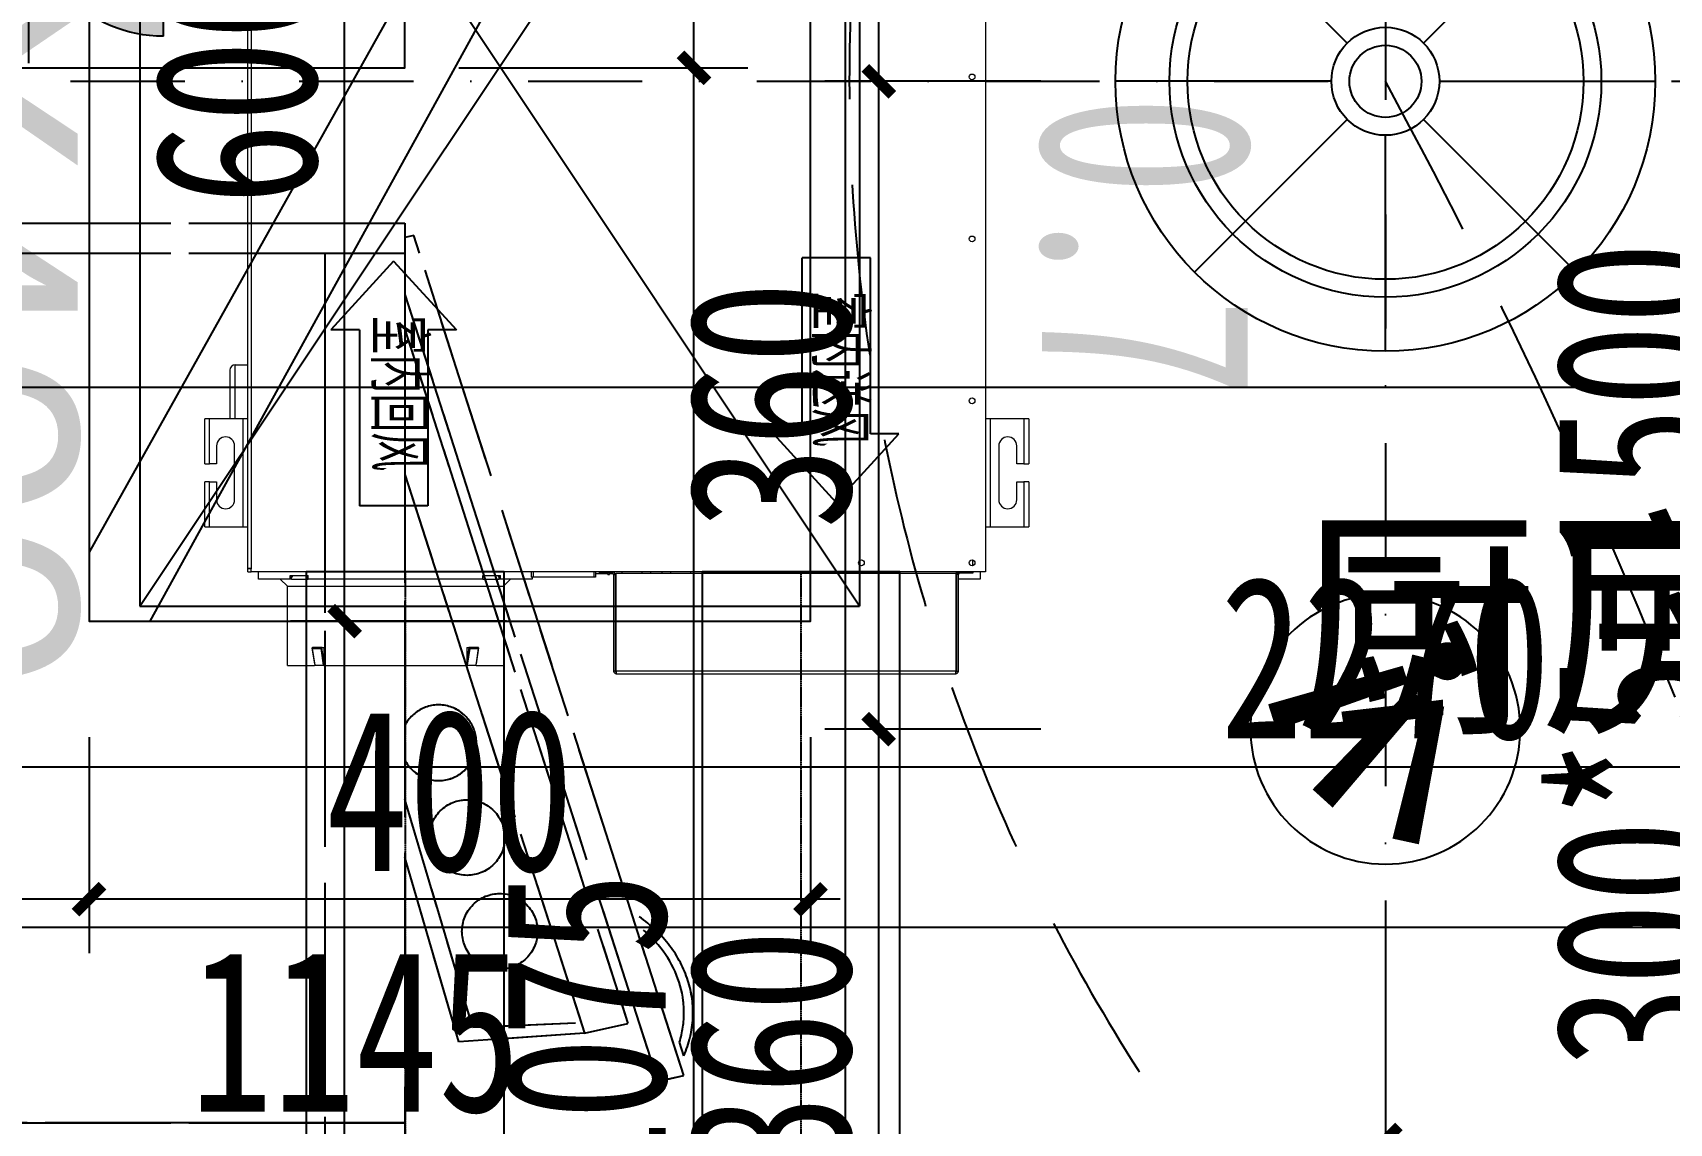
# Model space of a CAD drawing. Header units: millimetres. Extents: x -297 to 39764, y -29258 to 20315.
# Drawn here: x 11001 to 11910, y 12634 to 13240 of the extents above; entities that cross this region are included whole.
import ezdxf

# ---------------------------------------------------------------- set-up
doc = ezdxf.new("R2010")
doc.units = ezdxf.units.MM
for name, pattern in [('__DASH', [0.35, 0.25, -0.1]), ('_DASH', [0.6, 0.4, -0.2]), ('DASH', [0.35, 0.25, -0.1]), ('DASHDOT2', [12.7, 6.35, -3.175, 0, -3.175]), ('HIDDEN', [9.525, 6.35, -3.175]), ('T2-F-XF(Z)$0$CENTER2', [1.125, 0.75, -0.125, 0.125, -0.125])]:
    doc.linetypes.add(name, pattern=pattern)
doc.layers.get('Defpoints').update_dxf_attribs({"color": 250})
for name, color, linetype in [('.-P平面尺寸', 30, 'DASH'), ('.P-家具虚线层', 250, 'Continuous'), ('.p-灯具连线', 6, 'Continuous'), ('.PC-喷淋.烟感', 33, 'Continuous'), ('.PC-天花尺寸标注', 252, 'Continuous'), ('.PC-天花灯具', 203, 'Continuous'), ('.PC-灯具尺寸标注', 252, 'Continuous'), ('.PC-综合天花虚线层', 14, 'DASHDOT2'), ('.PF-固定家具', 85, 'Continuous'), ('.PF-地面轮廓细线', 75, 'Continuous'), ('.PF-活动家具', 141, 'Continuous'), ('.ZD-强电插座', 43, 'Continuous'), ('.ZT-空调.检修口', 52, 'Continuous'), ('0-JXK', 130, 'Continuous'), ('0-JXKBZ', 130, 'Continuous'), ('0-设备', 1, 'Continuous'), ('FF-TEXT', 2, 'Continuous'), ('T2-F-XF(Z)$0$M-AC-DUCT-CNTR', 252, 'T2-F-XF(Z)$0$CENTER2'), ('T2-F-XF(Z)$0$M-AC-DUCT-FLG', 40, 'Continuous'), ('T2-F-XF(Z)$0$M-AC-DUCT-RAD', 50, 'Continuous'), ('T2-F-XF(Z)$0$M-VT-DUCT-CNTR', 252, 'T2-F-XF(Z)$0$CENTER2'), ('T2-F-XF(Z)$0$M-VT-DUCT-FLG', 40, 'Continuous'), ('T2-F-XF(Z)$0$M-VT-DUCT-SAD', 90, 'Continuous'), ('Y-移动家具', 141, 'Continuous')]:
    doc.layers.add(name, color=color, linetype=linetype)
doc.styles.add('CHINESE', font='')
doc.styles.get("Standard").update_dxf_attribs({"font": 'arial.ttf'})
doc.styles.add('文字1', font='', dxfattribs={"width": 0.7})
doc.styles.add('文字标注', font='simhei.ttf')
doc.styles.add('文字样式', font='', dxfattribs={"width": 0.75})
doc.styles.get('CHINESE').set_extended_font_data('SimSun')
doc.styles.get('文字1').set_extended_font_data('SimSun')
doc.styles.get('文字样式').set_extended_font_data('SimSun')
doc.dimstyles.new('西安1-40（内部尺寸）', dxfattribs={"dimscale": 30, "dimtxt": 3, "dimasz": 0.5, "dimexe": 1, "dimexo": 1, "dimgap": 0.5, "dimtad": 1, "dimdec": 0, "dimrnd": 5, "dimtxsty": '文字样式', "dimblk": 'ARCHTICK', "dimcen": 1, "dimdle": 0.55, "dimclrd": 252, "dimclre": 252, "dimclrt": 30, "dimadec": 0, "dimazin": 0, "dimtfac": 1, "dimtdec": 0, "dimtix": 1, "dimtmove": 2, "dimatfit": 3, "dimfxl": 5, "dimfxlon": 1, "dimarcsym": 0})

# ---------------------------------------------------------------- blocks, each defined once
blk = doc.blocks.new('*U41')
at = {"layer": 'Y-移动家具', "color": 250, "linetype": '__DASH', "ltscale": 200}
for p, q in [((161612.96, 119317.48), (161620.48, 119315.06)), ((161625.5, 119262.28), (161630.89, 119286.42)), ((162016.51, 119162.43), (161630.89, 119286.42)), ((161625.5, 119262.28), (161620.7, 119192.37)), ((161936.02, 119162.43), (161625.5, 119262.28)), ((161631.12, 119257.3), (161628.62, 119200.15)), ((161628.62, 119200.15), (161755.49, 119162.43)), ((161620.7, 119192.37), (161723.34, 119162.43)), ((162059.05, 118562.43), (162059.05, 119162.43)), ((162059.05, 119118.02), (161189.05, 119118.02))]:
    blk.add_line(p, q, dxfattribs=at)
at = {"layer": 'Y-移动家具', "linetype": '__DASH', "ltscale": 200}
blk.add_lwpolyline([(162035.99, 119162.43), (161598.77, 119303.01), (161602, 119317.5), (162068.87, 119167.39), (162067.76, 119162.43)], dxfattribs=at)
for points in [[(161575.71, 119162.43), (161175.71, 119162.43), (161175.71, 118562.43), (161575.71, 118562.43)], [(162075.71, 118562.43), (162075.71, 119162.43), (161575.71, 119162.43), (161575.71, 118562.43)]]:
    blk.add_lwpolyline(points, close=True, dxfattribs=at)
at = {"layer": 'Y-移动家具', "color": 250, "linetype": '__DASH', "ltscale": 200, "extrusion": (0, 0, -1)}
for centre, major_axis, ratio, start_param, end_param in [((161636.88, 119239.15), (0, -83.43), 0.833333, 2.790356, 4.016428), ((161636.88, 119239.15), (0, -78.43), 0.833333, 2.887898, 3.918886), ((161786.92, 119181.21), (-21.02, 0.06), 1, -1.107636, 4.243807)]:
    blk.add_ellipse(centre, major_axis=major_axis, ratio=ratio, start_param=start_param, end_param=end_param, dxfattribs=at)
for centre in [(161682.1, 119215.2), (161734.25, 119197.02)]:
    blk.add_ellipse(centre, major_axis=(-14.86, 14.86), ratio=1, dxfattribs=at)
blk = doc.blocks.new('_ArchTick')
at = {"color": 0, "linetype": 'ByBlock', "const_width": 0.4}
blk.add_lwpolyline([(-0.5, -0.5), (0.5, 0.5)], dxfattribs=at)
blk = doc.blocks.new('*D102')
at = {"layer": '.-P平面尺寸', "color": 252, "linetype": 'ByBlock', "lineweight": -2, "transparency": 16777216}
for p, q in [((11368.16, 12126.01), (11368.16, 13236.51)), ((11237.51, 13220.01), (11398.16, 13220.01)), ((11218.16, 12142.51), (11398.16, 12142.51))]:
    blk.add_line(p, q, dxfattribs=at)
at = {"layer": 'Defpoints', "color": 0, "linetype": 'ByBlock', "transparency": 16777216}
for p in [(11207.51, 13220.01, 0), (11368.16, 13220.01), (10607.51, 12142.51, 0)]:
    blk.add_point(p, dxfattribs=at)
at = {"layer": '.-P平面尺寸', "color": 252, "linetype": 'ByBlock', "lineweight": -2, "transparency": 16777216, "xscale": 15, "yscale": 15, "zscale": 15}
for p, rotation in [((11368.16, 13220.01), 90), ((11368.16, 12142.51), 270)]:
    blk.add_blockref('_ArchTick', p, dxfattribs=dict(at, rotation=rotation))
at = {"layer": '.-P平面尺寸', "color": 30, "linetype": 'ByBlock', "transparency": 16777216, "insert": (11308.16, 12681.26), "char_height": 90, "attachment_point": 5, "rotation": 90, "style": '文字样式'}
blk.add_mtext('1075', dxfattribs=at)
blk = doc.blocks.new('*D103')
at = {"layer": '.-P平面尺寸', "color": 252, "linetype": 'ByBlock', "lineweight": -2, "transparency": 16777216}
for p, q in [((11368.16, 13203.51), (11368.16, 13676.51)), ((11237.51, 13660.01), (11398.16, 13660.01)), ((11237.51, 13220.01), (11398.16, 13220.01))]:
    blk.add_line(p, q, dxfattribs=at)
at = {"layer": 'Defpoints', "color": 0, "linetype": 'ByBlock', "transparency": 16777216}
for p in [(11207.51, 13660.01, 0), (11368.16, 13660.01), (11207.51, 13220.01, 0)]:
    blk.add_point(p, dxfattribs=at)
at = {"layer": '.-P平面尺寸', "color": 252, "linetype": 'ByBlock', "lineweight": -2, "transparency": 16777216, "xscale": 15, "yscale": 15, "zscale": 15}
for p, rotation in [((11368.16, 13660.01), 90), ((11368.16, 13220.01), 270)]:
    blk.add_blockref('_ArchTick', p, dxfattribs=dict(at, rotation=rotation))
at = {"layer": '.-P平面尺寸', "color": 30, "linetype": 'ByBlock', "transparency": 16777216, "insert": (11308.16, 13440.01), "char_height": 90, "attachment_point": 5, "rotation": 90, "style": '文字样式'}
blk.add_mtext('440', dxfattribs=at)
blk = doc.blocks.new('hyjyjjjjjjj')
at = {"layer": '.P-家具虚线层', "color": 250, "linetype": '_DASH', "ltscale": 200}
for p, q in [((31207.51, 13220.01, 0), (31207.51, 13660.01, 0)), ((30607.51, 13220.01, 0), (31207.51, 13220.01, 0)), ((30607.51, 13133.75, 0), (31207.51, 13133.75, 0)), ((31207.51, 13133.75, 0), (31207.51, 12633.75, 0)), ((31212.46, 13126.9, 0), (31207.51, 13125.79, 0)), ((31362.58, 12660.04, 0), (31212.46, 13126.9, 0)), ((30607.51, 13117.08, 0), (31207.51, 13117.08, 0)), ((31163.1, 13117.08, 0), (31163.1, 12247.08, 0)), ((31207.51, 13094.02, 0), (31348.09, 12656.8, 0)), ((31207.51, 13074.55, 0), (31331.5, 12688.92, 0)), ((31207.51, 12994.06, 0), (31307.35, 12683.53, 0)), ((31245.23, 12686.65, 0), (31207.51, 12813.52, 0)), ((31237.44, 12678.73, 0), (31207.51, 12781.37, 0)), ((31302.38, 12689.16, 0), (31245.23, 12686.65, 0)), ((31307.35, 12683.53, 0), (31331.5, 12688.92, 0)), ((31307.35, 12683.53, 0), (31237.44, 12678.73, 0)), ((31362.56, 12671, 0), (31360.14, 12678.52, 0)), ((31348.09, 12656.8, 0), (31362.58, 12660.04, 0)), ((31207.51, 12633.75, 0), (30607.51, 12633.75, 0)), ((30607.51, 12633.75, 0), (31207.51, 12633.75, 0)), ((31207.51, 12633.75, 0), (31207.51, 12233.75, 0))]:
    blk.add_line(p, q, dxfattribs=at)
for centre, major_axis, ratio, start_param, end_param in [((31226.28, 12844.95, 0), (0.06, -21.02), 1, -1.107636, 4.243807), ((31284.22, 12694.92, 0), (-83.43, 0), 0.833333, 2.790356, 4.016428), ((31284.22, 12694.92, 0), (-78.43, 0), 0.833333, 2.887898, 3.918886)]:
    blk.add_ellipse(centre, major_axis=major_axis, ratio=ratio, start_param=start_param, end_param=end_param, dxfattribs=at)
for centre in [(31242.09, 12792.28, 0), (31260.28, 12740.14, 0)]:
    blk.add_ellipse(centre, major_axis=(14.86, -14.86), ratio=1, dxfattribs=at)
blk = doc.blocks.new('小吊灯')
at = {"layer": '.PC-天花灯具', "color": 250, "ltscale": 100}
for p, q in [((0, 200), (0, 40)), ((-141.4, 141.4), (-28.3, 28.3)), ((141.4, 141.4), (28.3, 28.3)), ((-40, 0), (-200, 0)), ((40, 0), (200, 0)), ((-141.4, -141.4), (-28.3, -28.3)), ((141.4, -141.4), (28.3, -28.3)), ((0, -200), (0, -40))]:
    blk.add_line(p, q, dxfattribs=at)
at = {"layer": '.PC-天花灯具', "ltscale": 100}
for radius in [200, 146.7]:
    blk.add_circle((0, 0), radius, dxfattribs=at)
at = {"layer": '.PC-天花灯具', "color": 250, "ltscale": 100}
for radius in [160, 40]:
    blk.add_circle((0, 0), radius, dxfattribs=at)
at = {"layer": '.PC-天花灯具'}
blk.add_circle((0, 0), 26.7, dxfattribs=at)
blk = doc.blocks.new('*D254')
at = {"layer": '.ZT-空调.检修口', "color": 252, "linetype": 'ByBlock', "lineweight": -2, "transparency": 16777216}
for p, q in [((11031.98, 12848.01), (11031.98, 12728.01)), ((11432.98, 12848.01), (11432.98, 12728.01)), ((11449.48, 12758.01), (11015.48, 12758.01))]:
    blk.add_line(p, q, dxfattribs=at)
at = {"layer": 'Defpoints', "color": 0, "linetype": 'ByBlock', "transparency": 16777216}
for p in [(11031.98, 12912.51), (11432.98, 12912.51), (11031.98, 12758.01)]:
    blk.add_point(p, dxfattribs=at)
at = {"layer": '.ZT-空调.检修口', "color": 252, "linetype": 'ByBlock', "lineweight": -2, "transparency": 16777216, "xscale": 15, "yscale": 15, "zscale": 15, "rotation": 180}
blk.add_blockref('_ArchTick', (11031.98, 12758.01), dxfattribs=at)
at = {"layer": '.ZT-空调.检修口', "color": 252, "linetype": 'ByBlock', "lineweight": -2, "transparency": 16777216, "xscale": 15, "yscale": 15, "zscale": 15}
blk.add_blockref('_ArchTick', (11432.98, 12758.01), dxfattribs=at)
at = {"layer": '.ZT-空调.检修口', "color": 30, "linetype": 'ByBlock', "transparency": 16777216, "insert": (11232.48, 12818.01), "char_height": 90, "attachment_point": 5, "style": '文字样式'}
blk.add_mtext('400', dxfattribs=at)
blk = doc.blocks.new('*D255')
at = {"layer": '.ZT-空调.检修口', "color": 252, "linetype": 'ByBlock', "lineweight": -2, "transparency": 16777216}
for p, q in [((11174.02, 12126.01), (11174.02, 12929.01)), ((11264.02, 12912.51), (11144.02, 12912.51)), ((11264.02, 12142.51), (11144.02, 12142.51))]:
    blk.add_line(p, q, dxfattribs=at)
at = {"layer": 'Defpoints', "color": 0, "linetype": 'ByBlock', "transparency": 16777216}
for p in [(11174.02, 12912.51), (11332.92, 12912.51, 0), (12877.45, 12142.51, 0)]:
    blk.add_point(p, dxfattribs=at)
at = {"layer": '.ZT-空调.检修口', "color": 252, "linetype": 'ByBlock', "lineweight": -2, "transparency": 16777216, "xscale": 15, "yscale": 15, "zscale": 15}
for p, rotation in [((11174.02, 12912.51), 90), ((11174.02, 12142.51), 270)]:
    blk.add_blockref('_ArchTick', p, dxfattribs=dict(at, rotation=rotation))
at = {"layer": '.ZT-空调.检修口', "color": 30, "linetype": 'ByBlock', "transparency": 16777216, "insert": (11114.02, 12527.51), "char_height": 90, "attachment_point": 5, "rotation": 90, "style": '文字样式'}
blk.add_mtext('770', dxfattribs=at)
blk = doc.blocks.new('*D253')
at = {"layer": '.ZT-空调.检修口', "color": 252, "linetype": 'ByBlock', "lineweight": -2, "transparency": 16777216}
for p, q in [((11174.02, 12896.01), (11174.02, 13529.01)), ((11264.02, 13512.51), (11144.02, 13512.51)), ((11264.02, 12912.51), (11144.02, 12912.51))]:
    blk.add_line(p, q, dxfattribs=at)
at = {"layer": 'Defpoints', "color": 0, "linetype": 'ByBlock', "transparency": 16777216}
for p in [(11174.02, 13512.51), (11332.92, 13512.51), (11332.92, 12912.51)]:
    blk.add_point(p, dxfattribs=at)
at = {"layer": '.ZT-空调.检修口', "color": 252, "linetype": 'ByBlock', "lineweight": -2, "transparency": 16777216, "xscale": 15, "yscale": 15, "zscale": 15}
for p, rotation in [((11174.02, 13512.51), 90), ((11174.02, 12912.51), 270)]:
    blk.add_blockref('_ArchTick', p, dxfattribs=dict(at, rotation=rotation))
at = {"layer": '.ZT-空调.检修口', "color": 30, "linetype": 'ByBlock', "transparency": 16777216, "insert": (11114.02, 13212.51), "char_height": 90, "attachment_point": 5, "rotation": 90, "style": '文字样式'}
blk.add_mtext('600', dxfattribs=at)
blk = doc.blocks.new('气体控测器')
at = {"layer": '.PC-喷淋.烟感'}
blk.add_circle((0, 0), 125, dxfattribs=at)
at = {"layer": '.PC-喷淋.烟感', "style": '文字样式', "width": 1.1}
for rotation, p in [(342.2273, (-131.4, -49.5)), (312.2273, (-117.1, -15.3)), (282.2273, (-89.8, 8.3))]:
    blk.add_text('!', height=180, rotation=rotation, dxfattribs=at).set_placement(p)
blk = doc.blocks.new('*D479')
at = {"layer": '.PC-灯具尺寸标注', "color": 252, "linetype": 'ByBlock', "lineweight": -2, "transparency": 16777216}
for p, q in [((10607.51, 12714.25), (10607.51, 12594.25)), ((11752.51, 12714.25), (11752.51, 12594.25)), ((10591.01, 12624.25), (11769.01, 12624.25))]:
    blk.add_line(p, q, dxfattribs=at)
at = {"layer": 'Defpoints', "color": 0, "linetype": 'ByBlock', "transparency": 16777216}
for p in [(10607.51, 13220.01, 0), (11752.51, 13212.51, 0), (11752.51, 12624.25)]:
    blk.add_point(p, dxfattribs=at)
at = {"layer": '.PC-灯具尺寸标注', "color": 252, "linetype": 'ByBlock', "lineweight": -2, "transparency": 16777216, "xscale": 15, "yscale": 15, "zscale": 15, "rotation": 180}
blk.add_blockref('_ArchTick', (10607.51, 12624.25), dxfattribs=at)
at = {"layer": '.PC-灯具尺寸标注', "color": 252, "linetype": 'ByBlock', "lineweight": -2, "transparency": 16777216, "xscale": 15, "yscale": 15, "zscale": 15}
blk.add_blockref('_ArchTick', (11752.51, 12624.25), dxfattribs=at)
at = {"layer": '.PC-灯具尺寸标注', "color": 30, "linetype": 'ByBlock', "transparency": 16777216, "insert": (11180.01, 12684.25), "char_height": 90, "attachment_point": 5, "style": '文字样式'}
blk.add_mtext('1145', dxfattribs=at)
blk = doc.blocks.new('*D487')
at = {"layer": '.PC-灯具尺寸标注', "color": 252, "linetype": 'ByBlock', "lineweight": -2, "transparency": 16777216}
for p, q in [((11470.91, 12476.01), (11470.91, 12869.01)), ((11560.91, 12852.51), (11440.91, 12852.51)), ((11560.91, 12492.51), (11440.91, 12492.51))]:
    blk.add_line(p, q, dxfattribs=at)
at = {"layer": 'Defpoints', "color": 0, "linetype": 'ByBlock', "transparency": 16777216}
for p in [(11470.91, 12852.51), (11752.51, 12852.51, 0), (11752.51, 12492.51, 0)]:
    blk.add_point(p, dxfattribs=at)
at = {"layer": '.PC-灯具尺寸标注', "color": 252, "linetype": 'ByBlock', "lineweight": -2, "transparency": 16777216, "xscale": 15, "yscale": 15, "zscale": 15}
for p, rotation in [((11470.91, 12852.51), 90), ((11470.91, 12492.51), 270)]:
    blk.add_blockref('_ArchTick', p, dxfattribs=dict(at, rotation=rotation))
at = {"layer": '.PC-灯具尺寸标注', "color": 30, "linetype": 'ByBlock', "transparency": 16777216, "insert": (11410.91, 12672.51), "char_height": 90, "attachment_point": 5, "rotation": 90, "style": '文字样式'}
blk.add_mtext('360', dxfattribs=at)
blk = doc.blocks.new('*D488')
at = {"layer": '.PC-灯具尺寸标注', "color": 252, "linetype": 'ByBlock', "lineweight": -2, "transparency": 16777216}
for p, q in [((11470.91, 13196.01), (11470.91, 13589.01)), ((11560.91, 13572.51), (11440.91, 13572.51)), ((11560.91, 13212.51), (11440.91, 13212.51))]:
    blk.add_line(p, q, dxfattribs=at)
at = {"layer": 'Defpoints', "color": 0, "linetype": 'ByBlock', "transparency": 16777216}
for p in [(11470.91, 13572.51), (11752.51, 13572.51, 0), (11752.51, 13212.51, 0)]:
    blk.add_point(p, dxfattribs=at)
at = {"layer": '.PC-灯具尺寸标注', "color": 252, "linetype": 'ByBlock', "lineweight": -2, "transparency": 16777216, "xscale": 15, "yscale": 15, "zscale": 15}
for p, rotation in [((11470.91, 13572.51), 90), ((11470.91, 13212.51), 270)]:
    blk.add_blockref('_ArchTick', p, dxfattribs=dict(at, rotation=rotation))
at = {"layer": '.PC-灯具尺寸标注', "color": 30, "linetype": 'ByBlock', "transparency": 16777216, "insert": (11410.91, 13392.51), "char_height": 90, "attachment_point": 5, "rotation": 90, "style": '文字样式'}
blk.add_mtext('360', dxfattribs=at)
blk = doc.blocks.new('集分水插座')
at = {"linetype": 'ByBlock'}
h = blk.add_hatch(color=256, dxfattribs=at)
h.dxf.hatch_style = 1
h.paths.add_polyline_path([(245180.427, 64378.093), (245178.927, 64378.093, 0.414214), (245180.427, 64376.593)])
h.paths.add_polyline_path([(245180.427, 64376.593, 0.414214), (245181.927, 64378.093), (245180.427, 64378.093)])
blk.add_line((245178.927, 64378.093), (245181.927, 64378.093), dxfattribs=at)
for p, q in [((245180.427, 64378.093), (245180.427, 64374.793)), ((245182.227, 64376.593), (245178.627, 64376.593))]:
    blk.add_line(p, q)
blk.add_arc((245180.427, 64378.093), 1.5, 180, 0, dxfattribs=at)
at = {"style": '文字样式', "width": 0.75}
blk.add_attdef('FP', (245180.932, 64374.613), '', height=1.8, dxfattribs=at)
blk = doc.blocks.new('*D1094')
at = {"layer": '.PC-天花尺寸标注', "color": 252, "linetype": 'ByBlock', "lineweight": -2, "transparency": 16777216}
for p, q in [((10617.51, 12741.61), (10617.51, 12861.61)), ((12887.51, 12741.61), (12887.51, 12861.61)), ((10601.01, 12831.61), (12904.01, 12831.61))]:
    blk.add_line(p, q, dxfattribs=at)
at = {"layer": 'Defpoints', "color": 0, "linetype": 'ByBlock', "transparency": 16777216}
for p in [(12887.51, 12831.61), (12887.51, 12670.01, 0), (10617.51, 12633.75, 0)]:
    blk.add_point(p, dxfattribs=at)
at = {"layer": '.PC-天花尺寸标注', "color": 252, "linetype": 'ByBlock', "lineweight": -2, "transparency": 16777216, "xscale": 15, "yscale": 15, "zscale": 15, "rotation": 180}
blk.add_blockref('_ArchTick', (10617.51, 12831.61), dxfattribs=at)
at = {"layer": '.PC-天花尺寸标注', "color": 252, "linetype": 'ByBlock', "lineweight": -2, "transparency": 16777216, "xscale": 15, "yscale": 15, "zscale": 15}
blk.add_blockref('_ArchTick', (12887.51, 12831.61), dxfattribs=at)
at = {"layer": '.PC-天花尺寸标注', "color": 30, "linetype": 'ByBlock', "transparency": 16777216, "insert": (11752.51, 12891.61), "char_height": 90, "attachment_point": 5, "style": '文字样式'}
blk.add_mtext('2270', dxfattribs=at)
blk = doc.blocks.new('*D1135')
at = {"layer": '.-P平面尺寸', "color": 252, "linetype": 'ByBlock', "lineweight": -2, "transparency": 16777216}
for p, q in [((11207.51, 391.94), (11207.51, 211.94)), ((10607.51, 91.94), (10607.51, 271.94)), ((11224.01, 241.94), (10591.01, 241.94))]:
    blk.add_line(p, q, dxfattribs=at)
at = {"layer": 'Defpoints', "color": 0, "linetype": 'ByBlock', "transparency": 16777216}
for p in [(11207.51, 13220.01, 0), (10607.51, 241.94), (10607.51, 0, 0)]:
    blk.add_point(p, dxfattribs=at)
at = {"layer": '.-P平面尺寸', "color": 252, "linetype": 'ByBlock', "lineweight": -2, "transparency": 16777216, "xscale": 15, "yscale": 15, "zscale": 15, "rotation": 180}
blk.add_blockref('_ArchTick', (10607.51, 241.94), dxfattribs=at)
at = {"layer": '.-P平面尺寸', "color": 252, "linetype": 'ByBlock', "lineweight": -2, "transparency": 16777216, "xscale": 15, "yscale": 15, "zscale": 15}
blk.add_blockref('_ArchTick', (11207.51, 241.94), dxfattribs=at)
at = {"layer": '.-P平面尺寸', "color": 30, "linetype": 'ByBlock', "transparency": 16777216, "insert": (10907.51, 301.94), "char_height": 90, "attachment_point": 5, "style": '文字样式'}
blk.add_mtext('600', dxfattribs=at)
blk = doc.blocks.new('*D1153')
at = {"layer": '.PC-灯具尺寸标注', "color": 252, "linetype": 'ByBlock', "lineweight": -2, "transparency": 16777216}
for p, q in [((11470.91, 12836.01), (11470.91, 13229.01)), ((11560.91, 13212.51), (11440.91, 13212.51)), ((11560.91, 12852.51), (11440.91, 12852.51))]:
    blk.add_line(p, q, dxfattribs=at)
at = {"layer": 'Defpoints', "color": 0, "linetype": 'ByBlock', "transparency": 16777216}
for p in [(11470.91, 13212.51), (11752.51, 13212.51, 0), (11752.51, 12852.51, 0)]:
    blk.add_point(p, dxfattribs=at)
at = {"layer": '.PC-灯具尺寸标注', "color": 252, "linetype": 'ByBlock', "lineweight": -2, "transparency": 16777216, "xscale": 15, "yscale": 15, "zscale": 15}
for p, rotation in [((11470.91, 13212.51), 90), ((11470.91, 12852.51), 270)]:
    blk.add_blockref('_ArchTick', p, dxfattribs=dict(at, rotation=rotation))
at = {"layer": '.PC-灯具尺寸标注', "color": 30, "linetype": 'ByBlock', "transparency": 16777216, "insert": (11410.91, 13032.51), "char_height": 90, "attachment_point": 5, "rotation": 90, "style": '文字样式'}
blk.add_mtext('360', dxfattribs=at)
blk = doc.blocks.new('*D1195')
at = {"layer": '.ZT-空调.检修口', "color": 252, "linetype": 'ByBlock', "lineweight": -2, "transparency": 16777216}
for p, q in [((10607.5, 12848.01), (10607.5, 12728.01)), ((11031.98, 12848.01), (11031.98, 12728.01)), ((11048.48, 12758.01), (10591, 12758.01))]:
    blk.add_line(p, q, dxfattribs=at)
at = {"layer": 'Defpoints', "color": 0, "linetype": 'ByBlock', "transparency": 16777216}
for p in [(11031.98, 12912.51, 0), (10607.5, 12898.17, 0), (10607.5, 12758.01)]:
    blk.add_point(p, dxfattribs=at)
at = {"layer": '.ZT-空调.检修口', "color": 252, "linetype": 'ByBlock', "lineweight": -2, "transparency": 16777216, "xscale": 15, "yscale": 15, "zscale": 15, "rotation": 180}
blk.add_blockref('_ArchTick', (10607.5, 12758.01), dxfattribs=at)
at = {"layer": '.ZT-空调.检修口', "color": 252, "linetype": 'ByBlock', "lineweight": -2, "transparency": 16777216, "xscale": 15, "yscale": 15, "zscale": 15}
blk.add_blockref('_ArchTick', (11031.98, 12758.01), dxfattribs=at)
at = {"layer": '.ZT-空调.检修口', "color": 30, "linetype": 'ByBlock', "transparency": 16777216, "insert": (10819.74, 12818.01), "char_height": 90, "attachment_point": 5, "style": '文字样式'}
blk.add_mtext('425', dxfattribs=at)
blk = doc.blocks.new('海龍07318580')
at = {"layer": '.ZT-空调.检修口', "color": 250}
for p, q in [((-75.54, -113.21, 0), (-131.46, -79.93, 0)), ((-110, -171.09, 0), (-75.54, -113.21, 0)), ((-110, -171.09, 0), (-140.2, -138.23, 0)), ((-20.04, -166.54, 0), (201, -561.57, 0)), ((-46.4, -212.34, 0), (167.26, -600, 0))]:
    blk.add_line(p, q, dxfattribs=at)
at = {"layer": '.ZT-空调.检修口', "elevation": 0}
blk.add_lwpolyline([(-200, 0), (201, 0), (201, -600), (-200, -600)], close=True, dxfattribs=at)
at = {"layer": '.ZT-空调.检修口', "color": 250}
for centre, radius, start, end in [((2.51, -143.98, 0), 31.89, 173.30127, 225), ((-63.99, -229.93, 0), 24.88, 45, 116.06552)]:
    blk.add_arc(centre, radius, start, end, dxfattribs=at)
for centre, major_axis, ratio, start_param, end_param in [((-97.82, -139.61, 0), (39.3, 64.96), 0.876846, -1.092021, 1.11154), ((-79.95, -143.86, 0), (48.05, 58.13), 0.743482, 2.039276, 4.057717)]:
    blk.add_ellipse(centre, major_axis=major_axis, ratio=ratio, start_param=start_param, end_param=end_param, dxfattribs=at)
blk = doc.blocks.new('*D1503')
at = {"layer": '.PF-地面轮廓细线', "color": 252, "linetype": 'ByBlock', "lineweight": -2, "transparency": 16777216}
for p, q in [((11952.52, 12126.01), (11952.52, 13661.51)), ((12027.52, 13645.01), (11922.52, 13645.01)), ((12027.52, 12142.51), (11922.52, 12142.51))]:
    blk.add_line(p, q, dxfattribs=at)
at = {"layer": 'Defpoints', "color": 0, "linetype": 'ByBlock', "transparency": 16777216}
for p in [(11952.52, 13645.01), (12132.51, 13645.01), (12132.51, 12142.51)]:
    blk.add_point(p, dxfattribs=at)
at = {"layer": '.PF-地面轮廓细线', "color": 252, "linetype": 'ByBlock', "lineweight": -2, "transparency": 16777216, "xscale": 15, "yscale": 15, "zscale": 15}
for p, rotation in [((11952.52, 13645.01), 90), ((11952.52, 12142.51), 270)]:
    blk.add_blockref('_ArchTick', p, dxfattribs=dict(at, rotation=rotation))
at = {"layer": '.PF-地面轮廓细线', "color": 30, "linetype": 'ByBlock', "transparency": 16777216, "insert": (11892.52, 12893.76), "char_height": 90, "attachment_point": 5, "rotation": 90, "style": '文字样式'}
blk.add_mtext('300*5=1500', dxfattribs=at)
blk = doc.blocks.new('海龍01290000')
at = {"layer": '0-JXK', "color": 250}
for p, q in [((-2271.4, -2317.63, 0), (-2271.4, -2917.63, 0)), ((-2271.4, -2917.63, 0), (-1871.4, -2317.63, 0)), ((-1871.4, -2917.63, 0), (-2271.4, -2317.63, 0)), ((-1871.4, -2317.63, 0), (-1871.4, -2917.63, 0)), ((-2271.4, -2917.63, 0), (-1871.4, -2917.63, 0))]:
    blk.add_line(p, q, dxfattribs=at)
at = {"layer": '0-设备', "color": 250, "linetype": 'Continuous', "lineweight": 15}
for p, q in [((-1801.4, -2317.63, 0), (-1801.4, -2898.63, 0)), ((-2211.4, -2896.72, 0), (-2211.4, -2319.53, 0)), ((-2209.46, -2896.69, 0), (-2209.46, -2319.56, 0)), ((-2221.4, -2786.61, 0), (-2221.4, -2813.63, 0)), ((-2218.4, -2813.63, 0), (-2218.4, -2783.61, 0)), ((-2218.4, -2783.61, 0), (-2211.4, -2783.61, 0)), ((-2232.66, -2813.63, 0), (-2235.4, -2813.63, 0)), ((-2235.4, -2838.63, 0), (-2235.4, -2813.63, 0)), ((-2211.4, -2813.63, 0), (-2232.66, -2813.63, 0)), ((-2232.66, -2838.63, 0), (-2232.66, -2813.63, 0)), ((-2214.14, -2813.63, 0), (-2214.14, -2873.63, 0)), ((-1798.66, -2813.63, 0), (-1801.4, -2813.63, 0)), ((-1798.66, -2873.63, 0), (-1798.66, -2813.63, 0)), ((-1780.14, -2813.63, 0), (-1798.66, -2813.63, 0)), ((-1780.14, -2813.63, 0), (-1780.14, -2838.63, 0)), ((-1777.4, -2813.63, 0), (-1780.14, -2813.63, 0)), ((-1777.4, -2813.63, 0), (-1777.4, -2838.63, 0)), ((-2228.77, -2828.63, 0), (-2228.77, -2838.63, 0)), ((-2218.77, -2858.63, 0), (-2218.77, -2828.63, 0)), ((-1794.03, -2828.63, 0), (-1794.03, -2858.63, 0)), ((-1784.03, -2838.63, 0), (-1784.03, -2828.63, 0)), ((-2235.4, -2838.63, 0), (-2232.66, -2838.63, 0)), ((-2228.77, -2838.63, 0), (-2232.66, -2838.63, 0)), ((-1780.14, -2838.63, 0), (-1784.03, -2838.63, 0)), ((-1780.14, -2838.63, 0), (-1777.4, -2838.63, 0)), ((-2235.4, -2873.63, 0), (-2235.4, -2848.63, 0)), ((-2232.66, -2848.63, 0), (-2235.4, -2848.63, 0)), ((-2232.66, -2873.63, 0), (-2232.66, -2848.63, 0)), ((-2232.66, -2848.63, 0), (-2228.77, -2848.63, 0)), ((-2228.77, -2848.63, 0), (-2228.77, -2858.63, 0)), ((-1784.03, -2848.63, 0), (-1780.14, -2848.63, 0)), ((-1784.03, -2858.63, 0), (-1784.03, -2848.63, 0)), ((-1780.14, -2848.63, 0), (-1780.14, -2873.63, 0)), ((-1777.4, -2848.63, 0), (-1780.14, -2848.63, 0)), ((-1777.4, -2848.63, 0), (-1777.4, -2873.63, 0)), ((-2235.4, -2873.63, 0), (-2232.66, -2873.63, 0)), ((-2232.66, -2873.63, 0), (-2214.14, -2873.63, 0)), ((-2214.14, -2873.63, 0), (-2211.4, -2873.63, 0)), ((-1801.4, -2873.63, 0), (-1798.66, -2873.63, 0)), ((-1798.66, -2873.63, 0), (-1780.14, -2873.63, 0)), ((-1780.14, -2873.63, 0), (-1777.4, -2873.63, 0)), ((-1808.4, -2895.15, 0), (-1808.4, -2892.11, 0)), ((-2211.4, -2896.72, 0), (-2210.2, -2896.72, 0)), ((-2211.4, -2898.63, 0), (-2211.4, -2896.72, 0)), ((-2211.4, -2898.63, 0), (-2209.66, -2898.63, 0)), ((-2209.66, -2898.63, 0), (-2209.66, -2896.7, 0)), ((-2209.66, -2898.63, 0), (-2209.49, -2898.63, 0)), ((-2209.49, -2898.63, 0), (-2209.49, -2897.43, 0)), ((-1923.31, -2898.63, 0), (-2209.49, -2898.63, 0)), ((-2205.4, -2902.63, 0), (-2205.4, -2898.63, 0)), ((-2187.86, -2902.63, 0), (-2187.86, -2900.63, 0)), ((-2187.86, -2900.63, 0), (-2177.96, -2900.63, 0)), ((-2187.15, -2902.63, 0), (-2187.15, -2900.63, 0)), ((-2186.52, -2901.13, 0), (-2187.15, -2901.13, 0)), ((-2186.52, -2900.63, 0), (-2186.52, -2901.13, 0)), ((-2177.96, -2902.63, 0), (-2177.96, -2900.63, 0)), ((-2080.84, -2902.63, 0), (-2080.84, -2900.63, 0)), ((-2080.84, -2900.63, 0), (-2070.94, -2900.63, 0)), ((-2072.28, -2901.13, 0), (-2072.28, -2900.63, 0)), ((-2071.65, -2901.13, 0), (-2072.28, -2901.13, 0)), ((-2071.65, -2902.63, 0), (-2071.65, -2900.63, 0)), ((-2070.94, -2902.63, 0), (-2070.94, -2900.63, 0)), ((-2053.91, -2898.63, 0), (-2053.91, -2901.63, 0)), ((-2052.91, -2898.63, 0), (-2052.91, -2901.63, 0)), ((-2019.11, -2898.63, 0), (-2019.11, -2901.63, 0)), ((-2018.11, -2898.63, 0), (-2018.11, -2901.63, 0)), ((-2018.11, -2899.63, 0), (-2011.41, -2899.63, 0)), ((-2016.1, -2898.63, 0), (-2016.1, -2899.43, 0)), ((-2008.7, -2899.43, 0), (-2016.1, -2899.43, 0)), ((-2011.41, -2900.13, 0), (-2011.41, -2899.63, 0)), ((-2011.41, -2900.13, 0), (-2010.41, -2900.13, 0)), ((-2010.41, -2900.13, 0), (-2010.41, -2899.63, 0)), ((-2010.41, -2899.63, 0), (-2008.25, -2899.63, 0)), ((-2008.7, -2899.43, 0), (-2008.7, -2898.63, 0)), ((-2008.1, -2900.03, 0), (-2007.3, -2900.03, 0)), ((-2008.1, -2900.03, 0), (-2008.1, -2953.83, 0)), ((-2007.36, -2899.63, 0), (-2006.7, -2899.63, 0)), ((-2007.3, -2900.03, 0), (-2007.3, -2953.83, 0)), ((-2006.7, -2899.43, 0), (-1817.9, -2899.43, 0)), ((-2006.7, -2953.83, 0), (-2006.7, -2899.43, 0)), ((-2003.4, -2899.43, 0), (-2003.4, -2898.63, 0)), ((-1992.4, -2898.63, 0), (-1992.4, -2899.43, 0)), ((-1987.4, -2899.43, 0), (-1987.4, -2898.63, 0)), ((-1981.4, -2898.63, 0), (-1981.4, -2899.43, 0)), ((-1976.4, -2899.43, 0), (-1976.4, -2898.63, 0)), ((-1965.4, -2898.63, 0), (-1965.4, -2899.43, 0)), ((-1956.4, -2899.43, 0), (-1956.4, -2898.63, 0)), ((-1801.4, -2898.63, 0), (-1923.31, -2898.63, 0)), ((-1817.9, -2899.43, 0), (-1817.9, -2953.83, 0)), ((-1817.3, -2899.43, 0), (-1817.9, -2899.43, 0)), ((-1817.3, -2900.03, 0), (-1817.3, -2899.43, 0)), ((-1817.3, -2953.83, 0), (-1817.3, -2900.03, 0)), ((-1816.5, -2900.03, 0), (-1817.3, -2900.03, 0)), ((-1816.5, -2953.83, 0), (-1816.5, -2900.03, 0)), ((-1815.9, -2899.43, 0), (-1815.9, -2898.63, 0)), ((-1808.5, -2899.43, 0), (-1815.9, -2899.43, 0)), ((-1808.5, -2898.63, 0), (-1808.5, -2899.43, 0)), ((-1804.4, -2898.63, 0), (-1804.4, -2902.63, 0)), ((-2187.86, -2902.63, 0), (-2205.4, -2902.63, 0)), ((-2189.4, -2906.63, 0), (-2193.4, -2902.63, 0)), ((-2189.4, -2950.63, 0), (-2189.4, -2906.63, 0)), ((-2189.4, -2906.63, 0), (-2129.4, -2906.63, 0)), ((-2187.15, -2902.63, 0), (-2187.86, -2902.63, 0)), ((-2187.15, -2901.63, 0), (-2187.02, -2901.63, 0)), ((-2187.15, -2902.63, 0), (-2177.96, -2902.63, 0)), ((-2080.84, -2902.63, 0), (-2177.96, -2902.63, 0)), ((-2129.4, -2906.63, 0), (-2069.4, -2906.63, 0)), ((-2080.84, -2902.63, 0), (-2071.65, -2902.63, 0)), ((-2071.78, -2901.63, 0), (-2071.65, -2901.63, 0)), ((-2070.94, -2902.63, 0), (-2071.65, -2902.63, 0)), ((-2053.4, -2902.63, 0), (-2070.94, -2902.63, 0)), ((-2065.4, -2902.63, 0), (-2069.4, -2906.63, 0)), ((-2069.4, -2906.63, 0), (-2069.4, -2950.63, 0)), ((-2052.91, -2901.63, 0), (-2053.91, -2901.63, 0)), ((-2053.4, -2901.63, 0), (-2053.4, -2902.63, 0)), ((-2019.11, -2901.63, 0), (-2052.91, -2901.63, 0)), ((-2018.11, -2901.63, 0), (-2019.11, -2901.63, 0)), ((-1816.4, -2902.63, 0), (-1816.5, -2902.73, 0)), ((-1804.4, -2902.63, 0), (-1816.5, -2902.63, 0)), ((-2174.26, -2949.89, 0), (-2175.61, -2940.86, 0)), ((-2170.19, -2940.63, 0), (-2175.42, -2940.63, 0)), ((-2175.41, -2941.23, 0), (-2170.89, -2941.23, 0)), ((-2174.02, -2950.49, 0), (-2175.41, -2941.23, 0)), ((-2170.89, -2941.23, 0), (-2169.51, -2950.49, 0)), ((-2169.13, -2948.21, 0), (-2170.27, -2940.64, 0)), ((-2170.19, -2940.63, 0), (-2169.13, -2940.63, 0)), ((-2169.13, -2940.63, 0), (-2169.13, -2948.21, 0)), ((-2089.67, -2940.63, 0), (-2089.67, -2948.21, 0)), ((-2089.67, -2940.63, 0), (-2088.61, -2940.63, 0)), ((-2088.53, -2940.64, 0), (-2089.67, -2948.21, 0)), ((-2089.29, -2950.49, 0), (-2087.91, -2941.23, 0)), ((-2083.38, -2940.63, 0), (-2088.61, -2940.63, 0)), ((-2087.91, -2941.23, 0), (-2083.39, -2941.23, 0)), ((-2083.39, -2941.23, 0), (-2084.78, -2950.49, 0)), ((-2083.19, -2940.86, 0), (-2084.54, -2949.85, 0)), ((-2189.4, -2950.63, 0), (-2174.36, -2950.63, 0)), ((-2169.13, -2950.63, 0), (-2174.36, -2950.63, 0)), ((-2169.13, -2950.63, 0), (-2089.67, -2950.63, 0)), ((-2084.44, -2950.63, 0), (-2089.67, -2950.63, 0)), ((-2084.44, -2950.63, 0), (-2069.4, -2950.63, 0)), ((-2007.3, -2953.83, 0), (-2008.1, -2953.83, 0)), ((-1817.9, -2953.83, 0), (-2006.7, -2953.83, 0)), ((-2006.7, -2953.83, 0), (-2006.7, -2955.09, 0)), ((-2006.7, -2955.09, 0), (-2006.7, -2955.23, 0)), ((-2006.7, -2955.23, 0), (-1817.9, -2955.23, 0)), ((-1817.9, -2955.09, 0), (-1817.9, -2953.83, 0)), ((-1817.9, -2953.83, 0), (-1817.3, -2953.83, 0)), ((-1817.9, -2955.09, 0), (-1817.9, -2955.23, 0)), ((-1817.3, -2955.23, 0), (-1817.9, -2955.23, 0)), ((-1817.3, -2953.83, 0), (-1816.5, -2953.83, 0)), ((-1817.3, -2955.09, 0), (-1817.3, -2955.23, 0))]:
    blk.add_line(p, q, dxfattribs=at)
at = {"layer": '0-设备', "color": 250}
for p, q in [((-2130.4, -2726.06, 0), (-2165.28, -2764.07, 0)), ((-2130.4, -2726.06, 0), (-2095.52, -2764.07, 0)), ((-1903.38, -2822.02, 0), (-1903.38, -2724.06, 0)), ((-1865.42, -2724.06, 0), (-1903.38, -2724.06, 0)), ((-1865.42, -2822.02, 0), (-1865.42, -2724.06, 0)), ((-2149.38, -2764.07, 0), (-2165.28, -2764.07, 0)), ((-2149.38, -2764.07, 0), (-2149.38, -2862.03, 0)), ((-2095.52, -2764.07, 0), (-2111.42, -2764.07, 0)), ((-2111.42, -2764.07, 0), (-2111.42, -2862.03, 0)), ((-1884.4, -2860.03, 0), (-1919.28, -2822.02, 0)), ((-1903.38, -2822.02, 0), (-1919.28, -2822.02, 0)), ((-1884.4, -2860.03, 0), (-1849.52, -2822.02, 0)), ((-1849.52, -2822.02, 0), (-1865.42, -2822.02, 0)), ((-2111.42, -2862.03, 0), (-2149.38, -2862.03, 0))]:
    blk.add_line(p, q, dxfattribs=at)
at = {"layer": '0-设备', "color": 250, "linetype": 'Continuous', "lineweight": 15, "elevation": 0, "flags": 128}
for points in [[(-2174.26, -2949.89), (-2174.25, -2949.94), (-2174.21, -2950.14), (-2174.18, -2950.27), (-2174.14, -2950.4), (-2174.11, -2950.45), (-2174.08, -2950.48), (-2174.05, -2950.49), (-2174.02, -2950.49)], [(-2169.51, -2950.49), (-2169.48, -2950.49), (-2169.46, -2950.49), (-2169.42, -2950.46), (-2169.38, -2950.38), (-2169.28, -2950.07), (-2169.14, -2948.58), (-2169.13, -2948.21)], [(-2089.67, -2948.21), (-2089.63, -2949.21), (-2089.59, -2949.65), (-2089.55, -2949.94), (-2089.5, -2950.14), (-2089.47, -2950.27), (-2089.42, -2950.4), (-2089.38, -2950.45), (-2089.35, -2950.48), (-2089.32, -2950.49), (-2089.29, -2950.49)], [(-2084.78, -2950.49), (-2084.75, -2950.49), (-2084.73, -2950.49), (-2084.7, -2950.46), (-2084.66, -2950.38), (-2084.57, -2950.07), (-2084.55, -2949.84)]]:
    blk.add_lwpolyline(points, dxfattribs=at)
at = {"layer": '0-设备', "color": 250, "linetype": 'Continuous', "lineweight": 15}
for centre in [(-1808.9, -2623.63, 0), (-1808.9, -2713.63, 0), (-1808.9, -2803.63, 0), (-1870.4, -2893.63, 0), (-1808.9, -2893.63, 0)]:
    blk.add_circle(centre, 1.6, dxfattribs=at)
for centre, radius, start, end in [((-2218.4, -2786.61, 0), 3, 90, 180), ((-2223.77, -2828.63, 0), 5, 0, 180), ((-1789.03, -2828.63, 0), 5, 0, 180), ((-2223.77, -2858.63, 0), 5, 180, 0), ((-1789.03, -2858.63, 0), 5, 180, 0), ((-2209.46, -2960.3, 0), 63.61, 90, 91.74478), ((-2273.08, -2896.69, 0), 63.61, 358.25522, 359.99976), ((-2187.02, -2901.13, 0), 0.5, 270, 0), ((-2071.78, -2901.13, 0), 0.5, 180, 270), ((-2008.7, -2900.03, 0), 1.4, 0, 90), ((-2008.7, -2900.03, 0), 0.6, 0, 90), ((-1815.9, -2900.03, 0), 1.4, 90, 180), ((-1815.9, -2900.03, 0), 0.6, 90, 180), ((-2175.42, -2940.88, 0), 0.255, 90.06697, 106.75175), ((-2170.19, -2940.88, 0), 0.255, 90.06698, 106.75175), ((-2088.61, -2940.88, 0), 0.255, 73.24825, 89.93302), ((-2083.38, -2940.88, 0), 0.255, 73.24825, 89.93302), ((-2006.7, -2953.83, 0), 1.4, 180, 270), ((-2006.7, -2953.83, 0), 0.6, 180, 270), ((-1817.9, -2953.83, 0), 0.6, 270, 0), ((-1817.9, -2953.83, 0), 1.4, 270, 0)]:
    blk.add_arc(centre, radius, start, end, dxfattribs=at)
at = {"layer": '0-设备', "color": 250, "linetype": 'Continuous', "lineweight": 15, "extrusion": (0, 0, -1)}
for centre, major_axis, ratio, start_param, end_param in [((-2175.06, -2941.13, 0), (0.509, -0.438), 0.473314, 1.864803, 3.435599), ((-2170.55, -2941.13, 0), (0.412, 0.479), 0.351401, 4.21007, 5.780867), ((-2088.25, -2941.13, 0), (-0.412, 0.479), 0.351401, 0.502319, 2.073115), ((-2083.74, -2941.13, 0), (0.509, 0.438), 0.473314, 5.989179, 7.559975), ((-2129.4, -3233.94, 0), (-43.36, 283.78), 0.14613, 6.243914, 6.252262), ((-2129.4, -3233.94, 0), (-43.36, 283.78), 0.14613, 0.075575, 0.083922), ((-2129.4, -3233.94, 0), (43.36, 283.78), 0.14613, 6.199263, 6.20761), ((-2129.4, -3233.94, 0), (43.36, 283.78), 0.14613, 0.030924, 0.039271)]:
    blk.add_ellipse(centre, major_axis=major_axis, ratio=ratio, start_param=start_param, end_param=end_param, dxfattribs=at)
at = {"layer": 'T2-F-XF(Z)$0$M-AC-DUCT-CNTR', "color": 250}
blk.add_line((-2123.98, -2898.63, 0), (-2123.98, -3238.06, 0), dxfattribs=at)
at = {"layer": 'T2-F-XF(Z)$0$M-AC-DUCT-FLG', "color": 250}
blk.add_line((-2068.98, -2898.63, 0), (-2178.98, -2898.63, 0), dxfattribs=at)
at = {"layer": 'T2-F-XF(Z)$0$M-AC-DUCT-RAD', "color": 250}
for p, q in [((-2178.98, -2898.63, 0), (-2178.98, -3238.06, 0)), ((-2068.98, -3238.06, 0), (-2068.98, -2898.63, 0))]:
    blk.add_line(p, q, dxfattribs=at)
at = {"layer": 'T2-F-XF(Z)$0$M-VT-DUCT-CNTR', "color": 250}
blk.add_line((-1903.98, -2898.63, 0), (-1903.98, -3388.06, 0), dxfattribs=at)
at = {"layer": 'T2-F-XF(Z)$0$M-VT-DUCT-FLG', "color": 250}
blk.add_line((-1848.98, -2898.63, 0), (-1958.98, -2898.63, 0), dxfattribs=at)
at = {"layer": 'T2-F-XF(Z)$0$M-VT-DUCT-SAD', "color": 250}
for p, q in [((-1958.98, -2898.63, 0), (-1958.98, -3388.06, 0)), ((-1848.98, -3388.06, 0), (-1848.98, -2898.63, 0))]:
    blk.add_line(p, q, dxfattribs=at)
at = {"layer": '0-JXKBZ', "color": 250}
blk.add_text('600X400', height=122.616, rotation=270, dxfattribs=at).set_placement((-2428.57, -2279.88, 5333.78))
at = {"layer": '0-设备', "color": 250, "attachment_point": 1, "rotation": 270}
for s, insert, char_height, width, style in [('{\\H0.823x;BE 0.7}', (-1652.32, -2465.56, 0), 143, 915.4926, '文字1'), ('{\\Fsimplex,gbcbig|c134;室内送风}', (-1867.86, -2742.78, 0), 30, 439.4203, '文字标注'), ('{\\Fsimplex,gbcbig|c134;室内回风}', (-2112.82, -2756.27, 0), 30, 439.4203, '文字标注')]:
    blk.add_mtext(s, dxfattribs=dict(at, insert=insert, char_height=char_height, width=width, style=style))

msp = doc.modelspace()

# ---------------------------------------------------------------- linework, layer by layer
at = {"layer": '.p-灯具连线', "color": 6, "linetype": 'HIDDEN', "ltscale": 15, "elevation": 0}
for points in [[(11752.51, 13932.51, 0.413838), (11752.51, 12492.51, 0.235789), (12108.72, 11436.29, 0.222424)], [(11752.51, 13212.51, -0.138984), (12144.07, 11471.65, -2.780086)]]:
    msp.add_lwpolyline(points, format="xyb", dxfattribs=at)
at = {"layer": '.PC-综合天花虚线层', "linetype": 'DASHDOT2', "ltscale": 10}
for p, q in [((11752.51, 14282.48, 0), (11752.51, 12228.68, 0)), ((10513.36, 13212.51, 0), (12640.23, 13212.51, 0))]:
    msp.add_line(p, q, dxfattribs=at)
at = {"layer": '.PF-固定家具', "elevation": 0}
msp.add_lwpolyline([(10607.51, 13220.01), (11207.51, 13220.01), (11207.51, 13660.01), (12297.51, 13660.01), (12297.51, 12142.51)], dxfattribs=at)
at = {"layer": '.PF-地面轮廓细线', "color": 250, "linetype": 'ByBlock'}
for p, q in [((11452.51, 12142.51, 0), (11452.51, 13782.51, 0)), ((10607.51, 13042.51, 0), (12652.51, 13042.51, 0)), ((10607.51, 12742.51, 0), (12652.51, 12742.51, 0))]:
    msp.add_line(p, q, dxfattribs=at)

# ---------------------------------------------------------------- block references
at = {"layer": '.P-家具虚线层', "linetype": 'ByBlock'}
msp.add_blockref('hyjyjjjjjjj', (-20000, 0), dxfattribs=at)
at = {"layer": '.PC-喷淋.烟感', "xscale": -0.6000000005587935, "yscale": 0.6000000005587935, "zscale": 0.6000000005587935, "rotation": 90.00000000010999}
msp.add_blockref('气体控测器', (11752.51, 12852.51, 0), dxfattribs=at)
at = {"layer": '.PC-天花灯具', "xscale": 0.75, "yscale": 0.75, "zscale": 0.75}
msp.add_blockref('小吊灯', (11752.51, 13212.51, 0), dxfattribs=at)
at = {"layer": '.PF-活动家具', "xscale": -1, "rotation": 270}
msp.add_blockref('*U41', (-107954.92, -148941.96, 0), dxfattribs=at)
at = {"layer": '.ZD-强电插座'}
ref = msp.add_blockref('集分水插座', (-3207829.67, -12245709.27, 0), dxfattribs=dict(at, xscale=-49.99999999999999, yscale=49.99999999999999, zscale=49.99999999999999, rotation=270.0000077668128))
ref.add_attrib('FP', 'C×3', (10909.47, 13311.55, 0), dxfattribs={"layer": '0', "height": 75, "rotation": 90.00001, "style": '文字样式', "text_generation_flag": 6, "width": 0.75})
at = {"layer": '.ZT-空调.检修口'}
msp.add_blockref('海龍01290000', (13331.66, 15838.57, 0), dxfattribs=at)
at = {"layer": '.ZT-空调.检修口', "xscale": -1}
msp.add_blockref('海龍07318580', (11232.98, 13512.51, 0), dxfattribs=at)

# ---------------------------------------------------------------- texts
at = {"layer": 'FF-TEXT', "color": 53, "style": 'CHINESE'}
msp.add_text('厨房', height=100, dxfattribs=at).set_placement((11701.71, 12860.45, 0))

# ---------------------------------------------------------------- dimensions: what is measured, and where the dimension line sits
at = {"layer": '.-P平面尺寸', "linetype": 'ByBlock'}
for base, p1, p2, picture, middle in [((11368.16, 13660.01, 0), (11207.51, 13220.01, 0), (11207.51, 13660.01, 0), '*D103', (11308.16, 13440.01, 0)), ((11368.1569, 13220.0063, 0), (10607.5059, 12142.5069, 0), (11207.5059, 13220.0063, 0), '*D102', (11308.1569, 12681.2566, 0))]:
    dim = msp.add_linear_dim(base=base, p1=p1, p2=p2, angle=90, dimstyle='西安1-40（内部尺寸）', dxfattribs=at)
    dim.commit()
    dim.dimension.update_dxf_attribs({"geometry": picture, "text_midpoint": middle})
dim = msp.add_linear_dim(base=(10607.51, 241.94), p1=(11207.51, 13220.01, 0), p2=(10607.51, 0, 0), dimstyle='西安1-40（内部尺寸）', dxfattribs=at)
dim.commit()
dim.dimension.update_dxf_attribs({"geometry": '*D1135', "text_midpoint": (10907.51, 301.94)})
at = {"layer": '.PC-天花尺寸标注', "color": 1, "linetype": 'ByBlock'}
dim = msp.add_linear_dim(base=(12887.51, 12831.61), p1=(10617.51, 12633.75, 0), p2=(12887.51, 12670.01, 0), dimstyle='西安1-40（内部尺寸）', override={"dimfxl": 3}, dxfattribs=at)
dim.commit()
dim.dimension.update_dxf_attribs({"geometry": '*D1094', "text_midpoint": (11752.51, 12891.61)})
at = {"layer": '.PC-灯具尺寸标注', "color": 1, "linetype": 'ByBlock'}
for base, p1, p2, picture, middle in [((11470.91, 13572.51), (11752.51, 13212.51, 0), (11752.51, 13572.51, 0), '*D488', (11410.91, 13392.51)), ((11470.91, 13212.51), (11752.51, 12852.51, 0), (11752.51, 13212.51, 0), '*D1153', (11410.91, 13032.51)), ((11470.91, 12852.51), (11752.51, 12492.51, 0), (11752.51, 12852.51, 0), '*D487', (11410.91, 12672.51))]:
    dim = msp.add_linear_dim(base=base, p1=p1, p2=p2, angle=90, dimstyle='西安1-40（内部尺寸）', override={"dimfxl": 3}, dxfattribs=at)
    dim.commit()
    dim.dimension.update_dxf_attribs({"geometry": picture, "text_midpoint": middle})
dim = msp.add_linear_dim(base=(11752.51, 12624.25), p1=(10607.51, 13220.01, 0), p2=(11752.51, 13212.51, 0), dimstyle='西安1-40（内部尺寸）', override={"dimfxl": 3}, dxfattribs=at)
dim.commit()
dim.dimension.update_dxf_attribs({"geometry": '*D479', "text_midpoint": (11180.01, 12684.25)})
at = {"layer": '.PF-地面轮廓细线', "color": 1, "linetype": 'ByBlock'}
dim = msp.add_linear_dim(base=(11952.52, 13645.01), p1=(12132.51, 12142.51), p2=(12132.51, 13645.01), angle=90, text='300*5=1500', dimstyle='西安1-40（内部尺寸）', override={"dimfxl": 2.5}, dxfattribs=at)
dim.commit()
dim.dimension.update_dxf_attribs({"geometry": '*D1503', "text_midpoint": (11892.52, 12893.76)})
at = {"layer": '.ZT-空调.检修口', "color": 1, "linetype": 'ByBlock'}
for base, p1, p2, angle, picture, middle in [((11174.02, 13512.51, 0), (11332.92, 12912.51, 0), (11332.92, 13512.51, 0), 90, '*D253', (11114.02, 13212.51, 0)), ((11174.02, 12912.51, 0), (12877.45, 12142.51, 0), (11332.92, 12912.51, 0), 90, '*D255', (11114.02, 12527.51, 0)), ((10607.5, 12758.01), (11031.98, 12912.51, 0), (10607.5, 12898.17, 0), 180, '*D1195', (10819.74, 12818.01)), ((11031.98, 12758.01, 0), (11432.98, 12912.51, 0), (11031.98, 12912.51, 0), 180, '*D254', (11232.48, 12818.01, 0))]:
    dim = msp.add_linear_dim(base=base, p1=p1, p2=p2, angle=angle, dimstyle='西安1-40（内部尺寸）', override={"dimfxl": 3}, dxfattribs=at)
    dim.commit()
    dim.dimension.update_dxf_attribs({"geometry": picture, "text_midpoint": middle})

doc.saveas('drawing.dxf')
